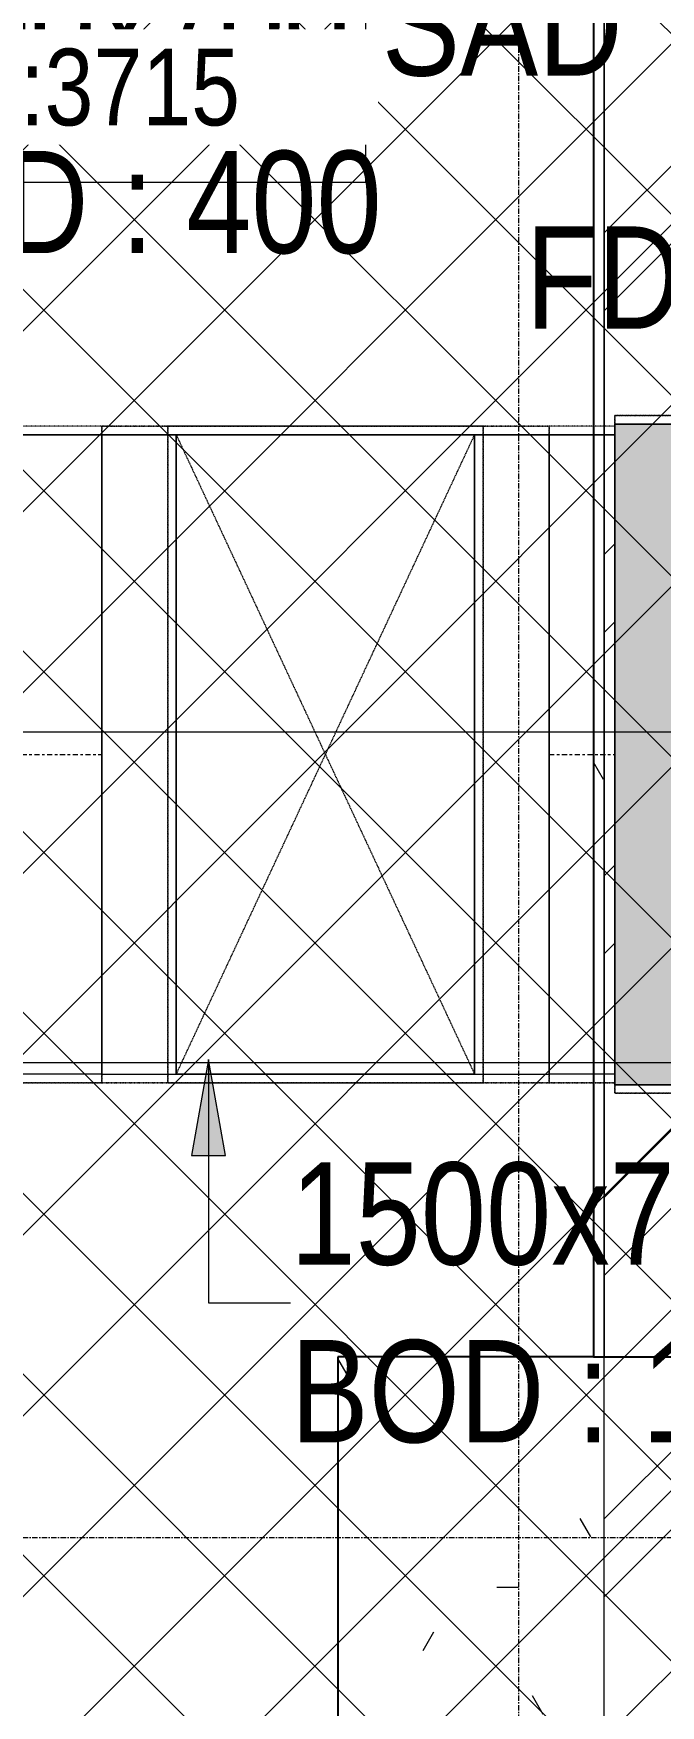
# Model space of a CAD drawing. Header units: inches. Extents: x -83664 to 20107, y -47222 to 19398.
# Drawn here: x -47112 to -45640, y -37158 to -33235 of the extents above; entities that cross this region are included whole.
import ezdxf

# ---------------------------------------------------------------- set-up
doc = ezdxf.new("R2010")
doc.units = ezdxf.units.IN
doc.header["$MEASUREMENT"] = 0
for name, pattern in [('Center', [29.999999, 12, -6, 6, -6]), ('Grid Line', [22.225, 12.7, -3.175, 3.175, -3.175]), ('Hidden 0_50', [1.0584, 0.5292, -0.5292]), ('Hidden 1_5', [2.2, 1.5, -0.7])]:
    doc.linetypes.add(name, pattern=pattern)
for name, color, linetype, lineweight in [('A-DETL-GENF', 7, 'Continuous', 9), ('A-WALL', 7, 'Continuous', 9), ('A-WALL-PATT', 7, 'Continuous', 25), ('G-ANNO-TEXT', 7, 'Continuous', 9), ('M-EQPM-IDEN', 7, 'Continuous', 9), ('M-HVAC-DUCT-ANNO', 7, 'Continuous', 9), ('M-HVAC-DUCT-CNTR', 7, 'Center', 9), ('M-HVAC-DUCT-IDEN', 7, 'Continuous', 18), ('S-GRID', 7, 'Continuous', 9)]:
    doc.layers.add(name, color=color, linetype=linetype, lineweight=lineweight)
doc.layers.add('M-HVAC-DUCT', color=7, linetype='Continuous', lineweight=9, true_color=0xffe97f)
doc.styles.add('Arial Narrow_1', font='ARIALN.TTF', dxfattribs={"height": 1.406642})
doc.styles.add('Arial Narrow_21', font='ARIALN.TTF', dxfattribs={"height": 240})
pattern_1 = [(0, (0, 0), (1219.2, 304.8), [50.292, -864.108, 50.292, -864.108, -4876.8]), (0, (0, 0), (1219.2, 304.8), [-1828.8, 50.292, -1778.508, 50.292, -864.108, -2133.6]), (0, (0, 0), (1219.2, 304.8), [-4572, 50.292, -559.308, 50.292, -1473.708]), (120, (457.2, 152.4), (-873.56454, 903.4582), [50.292, -864.108, 50.292, -864.108, -4876.8]), (120, (457.2, 152.4), (-873.56454, 903.4582), [-1828.8, 50.292, -1778.508, 50.292, -864.108, -2133.6]), (120, (457.2, 152.4), (-873.56454, 903.4582), [-4572, 50.292, -559.308, 50.292, -1473.708]), (240, (609.6, 762), (-345.63546, -1208.2582), [50.292, -864.108, 50.292, -864.108, -4876.8]), (240, (609.6, 762), (-345.63546, -1208.2582), [-1828.8, 50.292, -1778.508, 50.292, -864.108, -2133.6]), (240, (609.6, 762), (-345.63546, -1208.2582), [-4572, 50.292, -559.308, 50.292, -1473.708])]
pattern_2 = [(45, (0, 0), (-377.1708, 377.1708), []), (45, (0, 571.5), (-377.1708, 377.1708), [])]

# ---------------------------------------------------------------- blocks, each defined once
blk = doc.blocks.new('M_Rec Elbow - Radius - 0_75W-8295146-FIRST FLOOR AC CONDITIONING LAYOUT - PART A')
at = {"layer": 'M-HVAC-DUCT', "color": 30, "true_color": 0xff7f00}
for p, q in [((104505.3, 64195.6), (104505.3, 62695.6)), ((104505.3, 62695.6), (104505.3, 64195.6)), ((104680.3, 64195.6), (104505.3, 64195.6)), ((104505.3, 64195.6), (105380.3, 64195.6)), ((104680.3, 62695.6), (104680.3, 64195.6)), ((104680.3, 64195.6), (104680.3, 62695.6)), ((105380.3, 64195.6), (104680.3, 64195.6)), ((105380.3, 62695.6), (105380.3, 64195.6)), ((104505.3, 62695.6), (104680.3, 62695.6)), ((104505.3, 62695.6), (105380.3, 62695.6)), ((104680.3, 62695.6), (105380.3, 62695.6))]:
    blk.add_line(p, q, dxfattribs=at)
blk = doc.blocks.new('M_Rec Elbow - Radius - 0_75W-V17-FIRST FLOOR AC CONDITIONING LAYOUT - PART A')
at = {"layer": 'M-HVAC-DUCT', "color": 30, "true_color": 0xff7f00}
for p, q in [((104680.3, 64195.6), (104680.3, 62695.6)), ((104680.3, 62695.6), (104680.3, 64195.6)), ((104680.3, 64195.6), (105380.3, 64195.6)), ((104680.3, 64195.6), (105555.3, 64195.6)), ((105380.3, 64195.6), (105380.3, 62695.6)), ((105555.3, 64195.6), (105380.3, 64195.6)), ((105555.3, 64195.6), (105555.3, 62695.6)), ((105555.3, 62695.6), (105555.3, 64195.6)), ((105380.3, 62695.6), (104680.3, 62695.6)), ((104680.3, 62695.6), (105555.3, 62695.6)), ((105380.3, 62695.6), (105555.3, 62695.6))]:
    blk.add_line(p, q, dxfattribs=at)
blk = doc.blocks.new('GCE-DA-Fire Damper-Rectangular - Standard-8296413-FIRST FLOOR AC CONDITIONING LAYOUT - PART A')
at = {"layer": 'A-DETL-GENF', "true_color": 0xff7f00}
blk.add_hatch(color=30, dxfattribs=at).paths.add_polyline_path([(75, -775), (-75, -775), (-75, 775), (75, 775)])
at = {"layer": 'A-DETL-GENF', "color": 30, "true_color": 0xff7f00}
for p, q in [((75, 775), (-75, 775)), ((-75, 775), (-75, -775)), ((75, -775), (75, 775)), ((-75, -775), (75, -775))]:
    blk.add_line(p, q, dxfattribs=at)
at = {"layer": 'M-HVAC-DUCT', "color": 30, "true_color": 0xff7f00}
for p, q in [((-75, -775), (-75, 775)), ((-75, 775), (75, 775)), ((75, 775), (75, -775)), ((75, -775), (-75, -775))]:
    blk.add_line(p, q, dxfattribs=at)
blk = doc.blocks.new('TEMW-SMBZ-HO-BM-HVAC-00002_rvt-1-FIRST FLOOR AC CONDITIONING LAYOUT - PART A')
at = {"layer": 'M-HVAC-DUCT', "color": 30, "linetype": 'Hidden 0_50', "true_color": 0xff7f00}
for p, q in [((105859.4, 64240.6), (105709.4, 64240.6)), ((105709.4, 64240.6), (105709.4, 62650.6)), ((105709.4, 62650.6), (105709.4, 64240.6)), ((105709.4, 64240.6), (105859.4, 64240.6)), ((104505.3, 64215.6), (103927.3, 64215.6)), ((104505.3, 64215.6), (103927.3, 64215.6)), ((104505.3, 62675.6), (104505.3, 64215.6)), ((104505.3, 64215.6), (104505.3, 62675.6)), ((104505.3, 64215.6), (104660.3, 64215.6)), ((105400.3, 64215.6), (104505.3, 64215.6)), ((104505.3, 64215.6), (104505.3, 62675.6)), ((104505.3, 62675.6), (104505.3, 64215.6)), ((104660.3, 64215.6), (104660.3, 62675.6)), ((105400.3, 64215.6), (104660.3, 64215.6)), ((104660.3, 64215.6), (105400.3, 64215.6)), ((104660.3, 62675.6), (104660.3, 64215.6)), ((104660.3, 62675.6), (104660.3, 64215.6)), ((104660.3, 64215.6), (105400.3, 64215.6)), ((104660.3, 62675.6), (104660.3, 64215.6)), ((104660.3, 64215.6), (104660.3, 62675.6)), ((105400.3, 64215.6), (104660.3, 64215.6)), ((105555.3, 64215.6), (104660.3, 64215.6)), ((104660.3, 62675.6), (104660.3, 64215.6)), ((105400.3, 62675.6), (105400.3, 64215.6)), ((105400.3, 64215.6), (105400.3, 62675.6)), ((105400.3, 62675.6), (105400.3, 64215.6)), ((105400.3, 64215.6), (105555.3, 64215.6)), ((105400.3, 62675.6), (105400.3, 64215.6)), ((105555.3, 64215.6), (105555.3, 62675.6)), ((105555.3, 62675.6), (105555.3, 64215.6)), ((105555.3, 62675.6), (105555.3, 64215.6)), ((105555.3, 64215.6), (105555.3, 62675.6)), ((105709.4, 64215.6), (105555.3, 64215.6)), ((105709.4, 64215.6), (105555.3, 64215.6)), ((105709.4, 62675.6), (105709.4, 64215.6)), ((105709.4, 64215.6), (105709.4, 62675.6)), ((103927.3, 62675.6), (104505.3, 62675.6)), ((104505.3, 62675.6), (103927.3, 62675.6)), ((104505.3, 62675.6), (105400.3, 62675.6)), ((104660.3, 62675.6), (104505.3, 62675.6)), ((104660.3, 62675.6), (105400.3, 62675.6)), ((105400.3, 62675.6), (104660.3, 62675.6)), ((105400.3, 62675.6), (104660.3, 62675.6)), ((104660.3, 62675.6), (105555.3, 62675.6)), ((104660.3, 62675.6), (105400.3, 62675.6)), ((105555.3, 62675.6), (105400.3, 62675.6)), ((105555.3, 62675.6), (105709.4, 62675.6)), ((105709.4, 62675.6), (105555.3, 62675.6)), ((105709.4, 62650.6), (105859.4, 62650.6)), ((105859.4, 62650.6), (105709.4, 62650.6))]:
    blk.add_line(p, q, dxfattribs=at)
at = {"layer": 'M-HVAC-DUCT', "color": 30, "true_color": 0xff7f00}
for p, q in [((103927.3, 64195.6), (104505.3, 64195.6)), ((104505.3, 64195.6), (103927.3, 64195.6)), ((104505.3, 64195.6), (104505.3, 62695.6)), ((104505.3, 62695.6), (104505.3, 64195.6)), ((105555.3, 64195.6), (105555.3, 62695.6)), ((105555.3, 62695.6), (105555.3, 64195.6)), ((105555.3, 64195.6), (105709.4, 64195.6)), ((105709.4, 64195.6), (105555.3, 64195.6)), ((105709.4, 64195.6), (105709.4, 62695.6)), ((105709.4, 62695.6), (105709.4, 64195.6)), ((104505.3, 62695.6), (103927.3, 62695.6)), ((104505.3, 62695.6), (103927.3, 62695.6)), ((105709.4, 62695.6), (105555.3, 62695.6)), ((105709.4, 62695.6), (105555.3, 62695.6))]:
    blk.add_line(p, q, dxfattribs=at)
at = {"layer": 'M-HVAC-DUCT-ANNO', "color": 30, "linetype": 'Hidden 1_5', "true_color": 0xff7f00}
for p, q in [((105380.3, 64195.6), (104680.3, 64195.6)), ((104680.3, 64195.6), (104680.3, 62695.6)), ((104680.3, 64195.6), (105380.3, 62695.6)), ((104680.3, 62695.6), (105380.3, 64195.6)), ((105380.3, 62695.6), (105380.3, 64195.6)), ((104680.3, 62695.6), (105380.3, 62695.6))]:
    blk.add_line(p, q, dxfattribs=at)
at = {"layer": 'M-HVAC-DUCT-CNTR', "color": 30, "true_color": 0xff7f00}
for p, q in [((103927.3, 63445.6), (104505.3, 63445.6)), ((105555.3, 63445.6), (105709.4, 63445.6))]:
    blk.add_line(p, q, dxfattribs=at)
at = {"layer": 'M-HVAC-DUCT', "color": 6, "linetype": 'Hidden 0_50', "lineweight": 9, "true_color": 0xff00ff}
for name in ['M_Rec Elbow - Radius - 0_75W-8295146-FIRST FLOOR AC CONDITIONING LAYOUT - PART A', 'M_Rec Elbow - Radius - 0_75W-V17-FIRST FLOOR AC CONDITIONING LAYOUT - PART A']:
    blk.add_blockref(name, (0, 0), dxfattribs=at)
at = {"layer": 'M-HVAC-DUCT', "color": 6, "linetype": 'Hidden 0_50', "lineweight": 9, "true_color": 0xff00ff, "extrusion": (0, 0, -1)}
blk.add_blockref('GCE-DA-Fire Damper-Rectangular - Standard-8296413-FIRST FLOOR AC CONDITIONING LAYOUT - PART A', (-105784.4, 63445.6), dxfattribs=at)
blk = doc.blocks.new('TEMW-SMBZ-HO-BM-HVAC-00002_rvt-2-FIRST FLOOR AC CONDITIONING LAYOUT - PART A')
at = {"layer": 'M-HVAC-DUCT', "color": 30, "linetype": 'Hidden 0_50', "true_color": 0xff7f00}
for p, q in [((105859.4, 64240.6), (105709.4, 64240.6)), ((105709.4, 64240.6), (105709.4, 62650.6)), ((105709.4, 62650.6), (105709.4, 64240.6)), ((105709.4, 64240.6), (105859.4, 64240.6)), ((104505.3, 64215.6), (103927.3, 64215.6)), ((104505.3, 64215.6), (103927.3, 64215.6)), ((104505.3, 62675.6), (104505.3, 64215.6)), ((104505.3, 64215.6), (104505.3, 62675.6)), ((104505.3, 64215.6), (104660.3, 64215.6)), ((105400.3, 64215.6), (104505.3, 64215.6)), ((104505.3, 64215.6), (104505.3, 62675.6)), ((104505.3, 62675.6), (104505.3, 64215.6)), ((104660.3, 64215.6), (104660.3, 62675.6)), ((105400.3, 64215.6), (104660.3, 64215.6)), ((104660.3, 64215.6), (105400.3, 64215.6)), ((104660.3, 62675.6), (104660.3, 64215.6)), ((104660.3, 62675.6), (104660.3, 64215.6)), ((104660.3, 64215.6), (105400.3, 64215.6)), ((104660.3, 62675.6), (104660.3, 64215.6)), ((104660.3, 64215.6), (104660.3, 62675.6)), ((105400.3, 64215.6), (104660.3, 64215.6)), ((105555.3, 64215.6), (104660.3, 64215.6)), ((104660.3, 62675.6), (104660.3, 64215.6)), ((105400.3, 62675.6), (105400.3, 64215.6)), ((105400.3, 64215.6), (105400.3, 62675.6)), ((105400.3, 62675.6), (105400.3, 64215.6)), ((105400.3, 64215.6), (105555.3, 64215.6)), ((105400.3, 62675.6), (105400.3, 64215.6)), ((105555.3, 64215.6), (105555.3, 62675.6)), ((105555.3, 62675.6), (105555.3, 64215.6)), ((105555.3, 62675.6), (105555.3, 64215.6)), ((105555.3, 64215.6), (105555.3, 62675.6)), ((105709.4, 64215.6), (105555.3, 64215.6)), ((105709.4, 64215.6), (105555.3, 64215.6)), ((105709.4, 62675.6), (105709.4, 64215.6)), ((105709.4, 64215.6), (105709.4, 62675.6)), ((103927.3, 62675.6), (104505.3, 62675.6)), ((104505.3, 62675.6), (103927.3, 62675.6)), ((104505.3, 62675.6), (105400.3, 62675.6)), ((104660.3, 62675.6), (104505.3, 62675.6)), ((104660.3, 62675.6), (105400.3, 62675.6)), ((105400.3, 62675.6), (104660.3, 62675.6)), ((105400.3, 62675.6), (104660.3, 62675.6)), ((104660.3, 62675.6), (105555.3, 62675.6)), ((104660.3, 62675.6), (105400.3, 62675.6)), ((105555.3, 62675.6), (105400.3, 62675.6)), ((105555.3, 62675.6), (105709.4, 62675.6)), ((105709.4, 62675.6), (105555.3, 62675.6)), ((105709.4, 62650.6), (105859.4, 62650.6)), ((105859.4, 62650.6), (105709.4, 62650.6))]:
    blk.add_line(p, q, dxfattribs=at)
at = {"layer": 'M-HVAC-DUCT', "color": 30, "true_color": 0xff7f00}
for p, q in [((103927.3, 64195.6), (104505.3, 64195.6)), ((104505.3, 64195.6), (103927.3, 64195.6)), ((104505.3, 64195.6), (104505.3, 62695.6)), ((104505.3, 62695.6), (104505.3, 64195.6)), ((105555.3, 64195.6), (105555.3, 62695.6)), ((105555.3, 62695.6), (105555.3, 64195.6)), ((105555.3, 64195.6), (105709.4, 64195.6)), ((105709.4, 64195.6), (105555.3, 64195.6)), ((105709.4, 64195.6), (105709.4, 62695.6)), ((105709.4, 62695.6), (105709.4, 64195.6)), ((104505.3, 62695.6), (103927.3, 62695.6)), ((104505.3, 62695.6), (103927.3, 62695.6)), ((105709.4, 62695.6), (105555.3, 62695.6)), ((105709.4, 62695.6), (105555.3, 62695.6))]:
    blk.add_line(p, q, dxfattribs=at)
at = {"layer": 'M-HVAC-DUCT-ANNO', "color": 30, "linetype": 'Hidden 1_5', "true_color": 0xff7f00}
for p, q in [((105380.3, 64195.6), (104680.3, 64195.6)), ((104680.3, 64195.6), (104680.3, 62695.6)), ((104680.3, 64195.6), (105380.3, 62695.6)), ((104680.3, 62695.6), (105380.3, 64195.6)), ((105380.3, 62695.6), (105380.3, 64195.6)), ((104680.3, 62695.6), (105380.3, 62695.6))]:
    blk.add_line(p, q, dxfattribs=at)
at = {"layer": 'M-HVAC-DUCT-CNTR', "color": 30, "true_color": 0xff7f00}
for p, q in [((103927.3, 63445.6), (104505.3, 63445.6)), ((105555.3, 63445.6), (105709.4, 63445.6))]:
    blk.add_line(p, q, dxfattribs=at)
at = {"layer": 'M-HVAC-DUCT', "color": 6, "linetype": 'Hidden 0_50', "lineweight": 9, "true_color": 0xff00ff}
for name in ['M_Rec Elbow - Radius - 0_75W-8295146-FIRST FLOOR AC CONDITIONING LAYOUT - PART A', 'M_Rec Elbow - Radius - 0_75W-V17-FIRST FLOOR AC CONDITIONING LAYOUT - PART A']:
    blk.add_blockref(name, (0, 0), dxfattribs=at)
at = {"layer": 'M-HVAC-DUCT', "color": 6, "linetype": 'Hidden 0_50', "lineweight": 9, "true_color": 0xff00ff, "extrusion": (0, 0, -1)}
blk.add_blockref('GCE-DA-Fire Damper-Rectangular - Standard-8296413-FIRST FLOOR AC CONDITIONING LAYOUT - PART A', (-105784.4, 63445.6), dxfattribs=at)
blk = doc.blocks.new('SMBZ_Hospital Arch Model_2026_01_29_rvt-1-FIRST FLOOR AC CONDITIONING LAYOUT - PART A')
at = {"layer": 'A-WALL-PATT', "lineweight": 9, "true_color": 0xbbbbbb}
h = blk.add_hatch(dxfattribs=at)
h.set_pattern_fill('FP_12', color=9, style=0, pattern_type=2)
h.set_pattern_definition(pattern_2)
h.paths.add_polyline_path([(105709.4, 57932.7), (105709.4, 59448.1), (105859.4, 59448.1), (105859.4, 57932.7), (105884.4, 57932.7), (105884.4, 83707.7), (105684.4, 83707.7), (105684.4, 57932.7)])
h.paths.add_polyline_path([(105847.3, 62670.6), (105709.4, 62670.6), (105709.4, 64220.6), (105859.4, 64220.6), (105859.4, 62670.6)])
h.paths.add_polyline_path([(105859.4, 65380.5), (105709.4, 65380.5), (105709.4, 65654.5), (105859.4, 65654.5)])
h.paths.add_polyline_path([(105859.4, 66975.6), (105709.4, 66975.6), (105709.4, 67249.6), (105859.4, 67249.6)])
h.paths.add_polyline_path([(105859.4, 76550.8), (105709.4, 76550.8), (105709.4, 78200.8), (105859.4, 78200.8)])
h.paths.add_polyline_path([(105859.4, 80347.3), (105709.4, 80347.3), (105709.4, 81171.3), (105859.4, 81171.3)])
h = blk.add_hatch(dxfattribs=at)
h.set_pattern_fill('FP_13', color=9, style=0, pattern_type=2)
h.set_pattern_definition(pattern_1)
h.paths.add_polyline_path([(105684.4, 57932.7), (105684.4, 83482.7), (105659.4, 83482.7), (105659.4, 57932.7)])
h = blk.add_hatch(dxfattribs=at)
h.set_pattern_fill('FP_13', color=9, style=0, pattern_type=2)
h.set_pattern_definition(pattern_1)
h.paths.add_polyline_path([(105684.4, 62032.7), (105684.4, 70182.7), (105659.4, 70182.7), (105659.4, 62032.7)])
h = blk.add_hatch(dxfattribs=at)
h.set_pattern_fill('FP_12', color=9, style=0, pattern_type=2)
h.set_pattern_definition(pattern_2)
h.paths.add_polyline_path([(105684.4, 62032.7), (105884.4, 62032.7), (105884.4, 70182.7), (105684.4, 70182.7), (105684.4, 62670.6)])
h.paths.add_polyline_path([(105709.4, 62670.6), (105709.4, 64220.6), (105859.4, 64220.6), (105859.4, 62670.6)])
h.paths.add_polyline_path([(105709.4, 65380.5), (105709.4, 65654.5), (105859.4, 65654.5), (105859.4, 65380.5)])
h.paths.add_polyline_path([(105709.4, 66975.6), (105709.4, 67249.6), (105859.4, 67249.6), (105859.4, 66975.6)])
h = blk.add_hatch(dxfattribs=at)
h.set_pattern_fill('FP_13', color=9, style=0, pattern_type=2)
h.set_pattern_definition(pattern_1)
h.paths.add_polyline_path([(105659.4, 61182.7), (105659.4, 62032.7), (105059.4, 62032.7), (105059.4, 61182.7)])
at = {"layer": 'A-WALL', "color": 9, "true_color": 0xbbbbbb}
for p, q in [((105684.4, 61182.7), (105684.4, 83482.7)), ((105659.4, 70182.7), (105659.4, 62032.7)), ((105659.4, 70182.7), (105659.4, 62032.7)), ((105684.4, 70182.7), (105684.4, 62032.7)), ((105059.4, 61182.7), (105059.4, 62032.7)), ((105059.4, 62032.7), (105659.4, 62032.7)), ((105909.4, 62032.7), (105659.4, 62032.7))]:
    blk.add_line(p, q, dxfattribs=at)
at = {"layer": 'A-WALL', "color": 9, "lineweight": 25, "true_color": 0xbbbbbb}
for p, q in [((105659.4, 70182.7), (105659.4, 62032.7)), ((105659.4, 70182.7), (105659.4, 62032.7)), ((105659.4, 62032.7), (105059.4, 62032.7)), ((105059.4, 62032.7), (105059.4, 61182.7)), ((105659.4, 62032.7), (105909.4, 62032.7))]:
    blk.add_line(p, q, dxfattribs=at)

msp = doc.modelspace()

# ---------------------------------------------------------------- hatches: boundary and pattern name
at = {"layer": 'A-DETL-GENF', "true_color": 0xff0000}
h = msp.add_hatch(dxfattribs=at)
h.set_pattern_fill('FP_59', color=1, style=0, pattern_type=2)
h.set_pattern_definition([(45, (-151456.65, -98372.2), (-212.13203, 212.13203), []), (135, (-151456.65, -98372.2), (-212.13203, -212.13203), [])])
h.paths.add_polyline_path([(-62993, -37189.5), (-27297.3, -37189.5), (-27297.3, -98.4), (-62993, -98.4), (-62993, -33333)])
at = {"layer": 'M-HVAC-DUCT-IDEN', "lineweight": 9}
msp.add_hatch(color=256, dxfattribs=at).paths.add_polyline_path([(-46700.6, -35642.3), (-46740.3, -35867.3), (-46661, -35867.3)])

# ---------------------------------------------------------------- linework, layer by layer
at = {"layer": 'M-EQPM-IDEN', "flags": 128}
msp.add_lwpolyline([(-47890.6, -32819.8), (-46332.1, -32819.8), (-46332.1, -33584.8), (-47890.6, -33584.8)], close=True, dxfattribs=at)
at = {"layer": 'M-HVAC-DUCT-IDEN', "lineweight": 9}
for p, q in [((-43942.9, -34874.4), (-49206.4, -34874.4)), ((-43942.9, -35650.4), (-49108.9, -35650.4)), ((-46700.6, -35642.3), (-46740.3, -35867.3)), ((-46661, -35867.3), (-46700.6, -35642.3)), ((-46700.6, -35642.3), (-46700.6, -36213.4)), ((-46740.3, -35867.3), (-46661, -35867.3)), ((-46700.6, -36213.4), (-46508.2, -36213.4))]:
    msp.add_line(p, q, dxfattribs=at)
at = {"layer": 'S-GRID', "color": 254, "linetype": 'Grid Line', "true_color": 0xdcdcdc}
for p, q in [((-45972.3, -44103.7), (-45972.3, 15149.1)), ((20106.7, -36764.5), (-81517, -36764.5))]:
    msp.add_line(p, q, dxfattribs=at)

# ---------------------------------------------------------------- block references
at = {"lineweight": 5}
for name in ['SMBZ_Hospital Arch Model_2026_01_29_rvt-1-FIRST FLOOR AC CONDITIONING LAYOUT - PART A', 'TEMW-SMBZ-HO-BM-HVAC-00002_rvt-1-FIRST FLOOR AC CONDITIONING LAYOUT - PART A', 'TEMW-SMBZ-HO-BM-HVAC-00002_rvt-2-FIRST FLOOR AC CONDITIONING LAYOUT - PART A']:
    msp.add_blockref(name, (-151456.7, -98372.2), dxfattribs=at)

# ---------------------------------------------------------------- texts
at = {"layer": 'G-ANNO-TEXT', "insert": (-45956.4, -33687.6), "char_height": 240, "width": 974.05, "attachment_point": 1, "style": 'Arial Narrow_21'}
msp.add_mtext('FD-16', dxfattribs=at)
at = {"layer": 'M-HVAC-DUCT-IDEN', "lineweight": 9, "char_height": 240, "attachment_point": 1, "style": 'Arial Narrow_21'}
for s, insert, width in [('1500x700 SAD', (-47578.1, -33093.6), 2320.885), ('BOD : 400', (-47578.1, -33510.3), 1611.392), ('1500x700 SAD', (-46508.2, -35883.8), 2320.885), ('BOD : 1275', (-46508.2, -36300.5), 1803.797)]:
    msp.add_mtext(s, dxfattribs=dict(at, insert=insert, width=width))

# ---------------------------------------------------------------- next in the draw order: texts
at = {"layer": 'M-EQPM-IDEN', "insert": (-47646.9, -33270.5), "char_height": 180, "width": 1298.734, "attachment_point": 1, "style": 'Arial Narrow_1', "bg_fill": 3, "box_fill_scale": 1.25, "bg_fill_color": 256, "bg_fill_true_color": 13158600, "bg_fill_transparency": 0}
msp.add_mtext('BOU :3715', dxfattribs=at)

doc.saveas('drawing.dxf')
